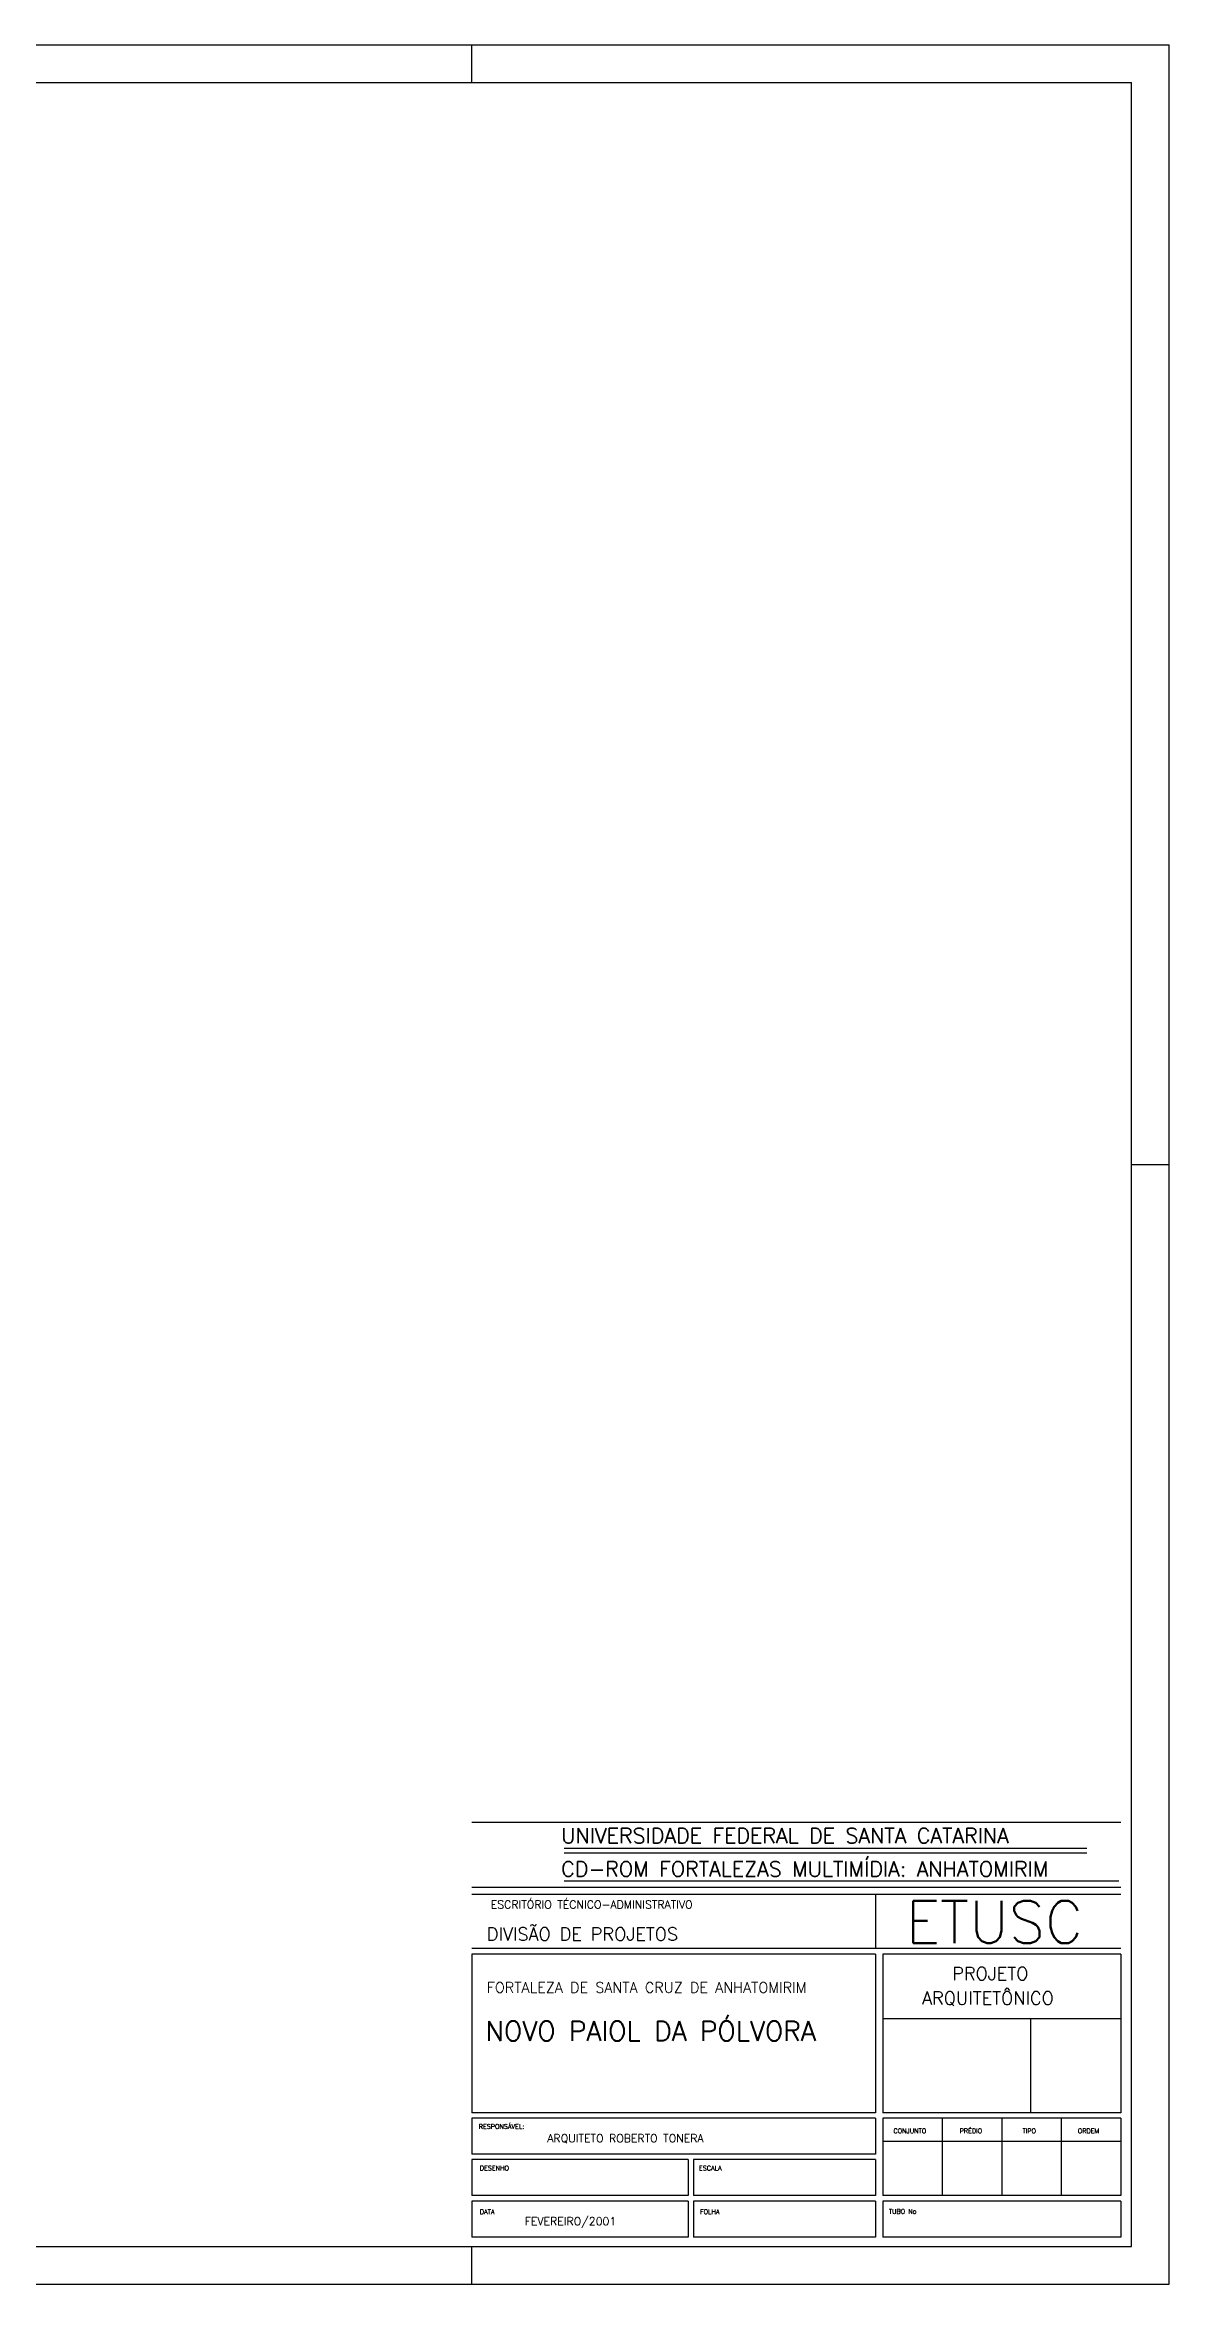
# Model space of a CAD drawing. Extents: x -873 to 2093, y -1229 to 202.
# Drawn here: x -331 to -32, y -401 to 193 of the extents above; entities that cross this region are included whole.
import ezdxf

# ---------------------------------------------------------------- set-up
doc = ezdxf.new("R2010")
doc.units = 0
doc.header["$MEASUREMENT"] = 0
for name, color, linetype in [('MARGEMINT', 6, 'CONTINUOUS'), ('MARGEMTEXT', 1, 'CONTINUOUS'), ('MARGEXT', 2, 'CONTINUOUS'), ('MARGINT', 6, 'CONTINUOUS'), ('TEXT1', 3, 'CONTINUOUS'), ('TEXT2', 6, 'CONTINUOUS')]:
    doc.layers.add(name, color=color, linetype=linetype)
doc.styles.add('ROMANS', font='romans')

msp = doc.modelspace()

# ---------------------------------------------------------------- linework, layer by layer
at = {"layer": 'MARGEMINT'}
for p, q in [((-45.368844, -278.027318), (-217.499991, -278.027318)), ((-45.368844, -295.240433), (-217.499991, -295.240433)), ((-45.368844, -297.153001), (-217.499991, -297.153001)), ((-45.368844, -311.497263), (-217.499991, -311.497263))]:
    msp.add_line(p, q, dxfattribs=at)
at = {"layer": 'MARGEMTEXT'}
for p, q in [((-110.396166, -297.153001), (-110.396166, -311.497263)), ((-110.396166, -312.93169), (-217.499991, -312.93169)), ((-217.499991, -312.93169), (-217.499991, -355.008192)), ((-110.396166, -312.93169), (-110.396166, -355.008192)), ((-45.368844, -312.93169), (-108.483598, -312.93169)), ((-108.483598, -312.93169), (-108.483598, -355.008192)), ((-45.368844, -312.93169), (-45.368844, -355.008192)), ((-45.368844, -330.144804), (-108.483598, -330.144804)), ((-69.320183, -330.144804), (-69.320183, -355.008192)), ((-110.396166, -355.008192), (-217.499991, -355.008192)), ((-45.368844, -355.008192), (-108.483598, -355.008192)), ((-110.396166, -356.442619), (-217.499991, -356.442619)), ((-217.499991, -356.442619), (-217.499991, -366.00546)), ((-110.396166, -356.442619), (-110.396166, -366.00546)), ((-108.483598, -356.442619), (-108.483598, -377.002728)), ((-45.368844, -356.442619), (-108.483598, -356.442619)), ((-92.704909, -356.442619), (-92.704909, -377.002728)), ((-76.926221, -356.442619), (-76.926221, -377.002728)), ((-61.147532, -356.442619), (-61.147532, -377.002728)), ((-45.368844, -356.442619), (-45.368844, -377.002728)), ((-110.396166, -366.00546), (-217.499991, -366.00546)), ((-160.122942, -367.439886), (-217.499991, -367.439886)), ((-217.499991, -367.439886), (-217.499991, -377.002728)), ((-160.122942, -367.439886), (-160.122942, -377.002728)), ((-110.396166, -367.439886), (-158.688516, -367.439886)), ((-158.688516, -367.439886), (-158.688516, -377.002728)), ((-110.396166, -367.439886), (-110.396166, -377.002728)), ((-45.368844, -362.658466), (-108.483598, -362.658466)), ((-160.122942, -377.002728), (-217.499991, -377.002728)), ((-160.122942, -378.437154), (-217.499991, -378.437154)), ((-217.499991, -378.437154), (-217.499991, -387.999996)), ((-160.122942, -378.437154), (-160.122942, -387.999996)), ((-110.396166, -377.002728), (-158.688516, -377.002728)), ((-110.396166, -378.437154), (-158.688516, -378.437154)), ((-158.688516, -378.437154), (-158.688516, -387.999996)), ((-110.396166, -378.437154), (-110.396166, -387.999996)), ((-45.368844, -377.002728), (-108.483598, -377.002728)), ((-45.368844, -378.437154), (-108.483598, -378.437154)), ((-108.483598, -378.437154), (-108.483598, -387.999996)), ((-45.368844, -378.437154), (-45.368844, -387.999996)), ((-160.122942, -387.999996), (-217.499991, -387.999996)), ((-110.396166, -387.999996), (-158.688516, -387.999996)), ((-45.368844, -387.999996), (-108.483598, -387.999996))]:
    msp.add_line(p, q, dxfattribs=at)
at = {"layer": 'MARGEXT'}
for p, q in [((-873.5, 193.499999), (-32.5, 193.499999)), ((-217.5, 183.499999), (-217.5, 193.499999)), ((-32.5, -400.500001), (-32.5, 193.499999)), ((-42.5, -103.500001), (-32.5, -103.500001)), ((-217.5, -400.500001), (-217.5, -390.500001)), ((-873.5, -400.500001), (-32.5, -400.500001))]:
    msp.add_line(p, q, dxfattribs=at)
at = {"layer": 'MARGINT'}
for p, q in [((-848.5, 183.499999), (-42.5, 183.499999)), ((-42.5, -390.500001), (-42.5, 183.499999)), ((-848.5, -390.500001), (-42.5, -390.500001))]:
    msp.add_line(p, q, dxfattribs=at)
at = {"layer": 'TEXT1'}
for p, q in [((-54.368844, -284.970146), (-193.030046, -284.970146)), ((-54.368844, -286.175266), (-193.030046, -286.175266)), ((-45.870101, -293.603456), (-193.030046, -293.603456))]:
    msp.add_line(p, q, dxfattribs=at)

# ---------------------------------------------------------------- texts
at = {"layer": 'TEXT1', "style": 'ROMANS'}
for s, height, p in [('UNIVERSIDADE FEDERAL DE SANTA CATARINA', 4.01639344, (-193.810558, -283.517998)), ('CD-ROM FORTALEZAS MULTIMÍDIA: ANHATOMIRIM', 4.01639344, (-193.835229, -292.361082)), ('ESCRITÓRIO TÉCNICO-ADMINISTRATIVO', 2.12233962, (-212.518078, -300.85044)), ('DIVISÃO DE PROJETOS', 3.44262295, (-213.57996, -309.339799)), ('FORTALEZA DE SANTA CRUZ DE ANHATOMIRIM', 2.78852459, (-213.57796, -323.205821)), ('PROJETO', 3.442623, (-90.07996, -319.839799)), ('ARQUITETÔNICO', 3.44262295, (-98.07996, -326.339799)), ('NOVO PAIOL DA PÓLVORA', 5.16393443, (-213.905341, -335.935986)), ('RESPONSÁVEL:', 1.2431694, (-215.703727, -359.288371)), ('ARQUITETO ROBERTO TONERA', 2.12233962, (-197.518078, -362.85044)), ('CONJUNTO  ', 1.2431694, (-105.664976, -360.474358)), ('PRÉDIO', 1.2431694, (-88.110341, -360.474358)), ('TIPO', 1.2431694, (-71.419042, -360.474358)), ('ORDEM', 1.2431694, (-56.742214, -360.474358)), ('DESENHO                       ', 1.2431694, (-215.420706, -370.325179)), ('ESCALA', 1.2431694, (-157.288959, -370.325179)), ('DATA                              ', 1.2431694, (-215.420706, -381.893058)), ('FEVEREIRO/2001', 2.12233962, (-203.518078, -384.85044)), ('FOLHA', 1.2431694, (-157.001178, -381.893058)), ('TUBO No', 1.2431694, (-106.901522, -381.805063))]:
    msp.add_text(s, height=height, dxfattribs=at).set_placement(p)
at = {"layer": 'TEXT2', "style": 'ROMANS'}
msp.add_text('ETUSC', height=11.1926018, dxfattribs=at).set_placement((-102.388107, -310.005301))

doc.saveas('drawing.dxf')
